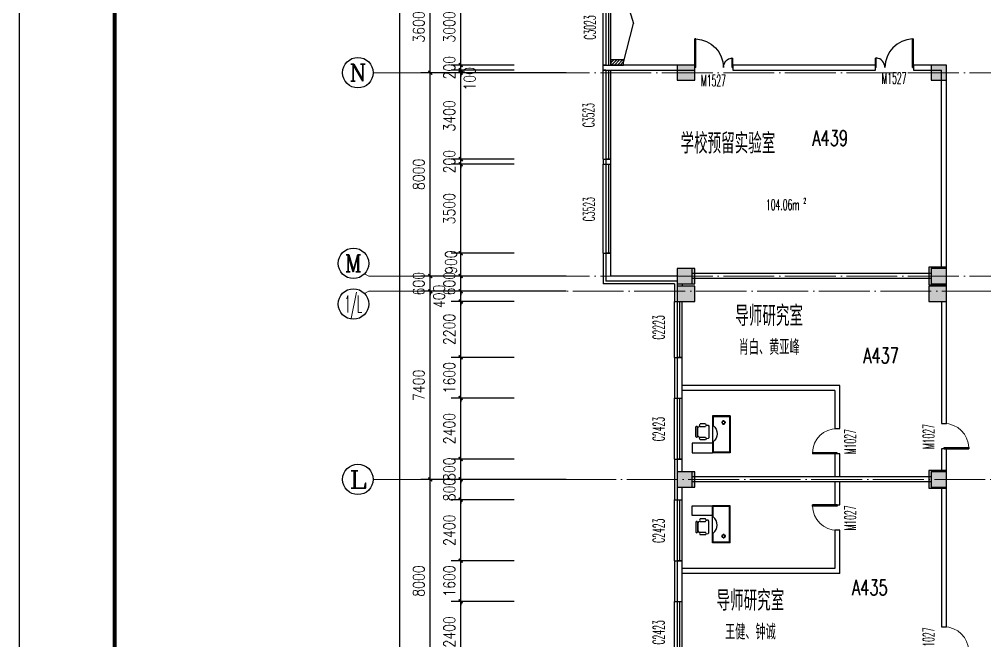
# Model space of a CAD drawing. Extents: x 1417642 to 3570900, y 124798 to 1191112.
# Drawn here: x 1417642 to 1455610, y 328871 to 353318 of the extents above; entities that cross this region are included whole.
import ezdxf
from ezdxf.enums import TextEntityAlignment as Align

# ---------------------------------------------------------------- set-up
doc = ezdxf.new("R2010")
doc.units = 0
doc.header["$LTSCALE"] = 1000
doc.header["$MEASUREMENT"] = 0
doc.linetypes.add('DOTE', pattern=[2.42, 2, -0.2, 0.02, -0.2])
doc.layers.get('0').update_dxf_attribs({"linetype": 'CONTINUOUS'})
doc.layers.get('Defpoints').update_dxf_attribs({"linetype": 'CONTINUOUS'})
for name, color, linetype in [('00家具', 144, 'CONTINUOUS'), ('AXIS', 3, 'CONTINUOUS'), ('AXIS_TEXT', 7, 'CONTINUOUS'), ('colu', 2, 'CONTINUOUS'), ('COLUMN', 9, 'CONTINUOUS'), ('DOTE', 1, 'DOTE'), ('FUR', 2, 'CONTINUOUS'), ('IFF-FURN', 6, 'CONTINUOUS'), ('PUB_DIM', 3, 'CONTINUOUS'), ('PUB_HATCH', 8, 'CONTINUOUS'), ('PUB_TEXT', 40, 'CONTINUOUS'), ('PUB_TITLE', 4, 'CONTINUOUS'), ('SPACE', 7, 'CONTINUOUS'), ('STAIR', 2, 'CONTINUOUS'), ('SURFACE', 6, 'CONTINUOUS'), ('tiaozheng', 20, 'CONTINUOUS'), ('WALL', 4, 'CONTINUOUS'), ('WALL-MOVE', 6, 'CONTINUOUS'), ('WINDOW', 2, 'CONTINUOUS'), ('WINDOW_TEXT', 7, 'CONTINUOUS'), ('填充', 252, 'CONTINUOUS'), ('柱填充', 8, 'CONTINUOUS')]:
    doc.layers.add(name, color=color, linetype=linetype)
doc.styles.add('_TCH_AXIS', font='COMPLEX', dxfattribs={"bigfont": 'GBCBIG'})
doc.styles.add('_TCH_SPACE', font='ROMANS', dxfattribs={"width": 0.7, "height": 5, "bigfont": 'Z'})
doc.styles.add('_TCH_WINDOW', font='ROMANS.shx', dxfattribs={"width": 0.7, "height": 400, "bigfont": 'Z.shx'})
doc.styles.add('DIM_FONT', font='SIMPLEX.shx', dxfattribs={"width": 0.8})
doc.styles.add('Z', font='ROMANS', dxfattribs={"width": 0.7, "bigfont": 'Z'})
doc.dimstyles.new('DIMN150', dxfattribs={"dimscale": 1.5, "dimtxt": 300, "dimasz": 100, "dimexe": 250, "dimexo": 300, "dimgap": 150, "dimtad": 1, "dimdec": 0, "dimzin": 0, "dimdsep": 46, "dimtxsty": 'DIM_FONT', "dimblk": 'ARCHTICK', "dimcen": 0.09, "dimdle": 1.5, "dimclrt": 7, "dimazin": 2, "dimtfac": 1, "dimtdec": 0, "dimtix": 1, "dimtmove": 2, "dimatfit": 3, "dimldrblk": 'ARCHTICK', "dimfxl": 1, "dimtolj": 1, "dimtzin": 0, "dimarcsym": 0})

# ---------------------------------------------------------------- blocks, each defined once
blk = doc.blocks.new('A$C76F941A3')
at = {"layer": '00家具', "color": 2, "linetype": 'ByBlock'}
for p, q in [((0, 1452), (0, 0)), ((0, 1452), (700, 1452)), ((30, 1422), (30, 30)), ((30, 1422), (670, 1422)), ((670, 1422), (670, 1076)), ((700, 1452), (700, 0)), ((979, 1139), (1184, 1139)), ((846, 1057), (846, 595)), ((950, 1088), (918, 1093)), ((1184, 1036), (979, 1036)), ((1197, 1046), (1217, 1043)), ((1275, 669), (1275, 984)), ((1292, 639), (1292, 1028)), ((1360, 639), (1360, 1028)), ((670, 433), (670, 30)), ((700, 383), (1495, 383)), ((950, 565), (918, 559)), ((1184, 616), (979, 616)), ((979, 513), (1184, 513)), ((1197, 606), (1217, 610)), ((1495, 383), (1495, 0)), ((0, 0), (700, 0)), ((30, 30), (670, 30)), ((1495, 0), (700, 0))]:
    blk.add_line(p, q, dxfattribs=at)
for centre, radius, start, end in [((1011, 1088), 60.6, 121.8879, 238.1121), ((1152, 1088), 60.6, 301.8953, 58.1047), ((941, 755), 421, 130.1118, 229.8882), ((905, 1028), 66.3, 78.4473, 153.8516), ((1206, 974), 69.4, 7.9219, 80.4409), ((1326, 1023), 34.7, 8.7722, 171.2278), ((905, 624), 66.3, 206.1484, 281.5527), ((1011, 565), 60.6, 121.8879, 238.1121), ((1152, 565), 60.6, 301.8953, 58.1047), ((1206, 678), 69.4, 279.5599, 352.0778), ((1326, 645), 34.7, 188.7714, 351.2286)]:
    blk.add_arc(centre, radius, start, end, dxfattribs=at)
at = {"layer": 'FUR', "color": 4}
for p, q in [((179, 1192), (236, 1192)), ((265, 1221), (265, 1288)), ((265, 1104), (265, 1163)), ((295, 1192), (353, 1192))]:
    blk.add_line(p, q, dxfattribs=at)
for radius in [66.6, 53.9]:
    blk.add_circle((265, 1192), radius, dxfattribs=at)
blk = doc.blocks.new('896')
at = {"layer": '柱填充'}
h = blk.add_hatch(color=256, dxfattribs=at)
h.paths.add_polyline_path([(1580873, 568265), (1580873, 568965), (1580273, 568965), (1580273, 568265)])
h.paths.add_polyline_path([(1572873, 568265), (1572873, 568965), (1572273, 568965), (1572273, 568265)])
h.paths.add_polyline_path([(1564873, 568265), (1564873, 568965), (1564273, 568965), (1564273, 568265)])
h.paths.add_polyline_path([(1556873, 568265), (1556873, 568965), (1556273, 568965), (1556273, 568265)])
h.paths.add_polyline_path([(1546873, 568265), (1546873, 568965), (1546273, 568965), (1546273, 568265)])
h.paths.add_polyline_path([(1536873, 568265), (1536873, 568965), (1536273, 568965), (1536273, 568265)])
h.paths.add_polyline_path([(1533273, 568265), (1533273, 568965), (1532673, 568965), (1532673, 568265)])
h.paths.add_polyline_path([(1523273, 568365), (1523273, 568965), (1522673, 568965), (1522673, 568365)])
h.paths.add_polyline_path([(1590123, 558965), (1589423, 558965), (1589423, 558365), (1590123, 558365)])
h.paths.add_polyline_path([(1580923, 558365), (1580923, 559065), (1580223, 559065), (1580223, 558365)])
h.paths.add_polyline_path([(1572923, 558365), (1572923, 559065), (1572223, 559065), (1572223, 558365)])
h.paths.add_polyline_path([(1564923, 558365), (1564923, 559065), (1564223, 559065), (1564223, 558365)])
h.paths.add_polyline_path([(1556923, 558365), (1556923, 559065), (1556223, 559065), (1556223, 558365)])
h.paths.add_polyline_path([(1546923, 558365), (1546923, 559065), (1546223, 559065), (1546223, 558365)])
h.paths.add_polyline_path([(1536873, 558365), (1536873, 558965), (1536273, 558965), (1536273, 558365)])
h.paths.add_polyline_path([(1533273, 558365), (1533273, 558965), (1532673, 558965), (1532673, 558365)])
h.paths.add_polyline_path([(1523372, 558965), (1522672, 558965), (1522672, 558365), (1523372, 558365)])
h.paths.add_polyline_path([(1590123, 554765), (1590123, 555365), (1589523, 555365), (1589523, 554765)])
h.paths.add_polyline_path([(1580873, 554765), (1580873, 555365), (1580273, 555365), (1580273, 554765)])
h.paths.add_polyline_path([(1572873, 554765), (1572873, 555365), (1572273, 555365), (1572273, 554765)])
h.paths.add_polyline_path([(1564873, 554765), (1564873, 555365), (1564273, 555365), (1564273, 554765)])
h.paths.add_polyline_path([(1556873, 554765), (1556873, 555365), (1556273, 555365), (1556273, 554765)])
h.paths.add_polyline_path([(1546873, 554765), (1546873, 555365), (1546273, 555365), (1546273, 554765)])
h.paths.add_polyline_path([(1536873, 554765), (1536873, 555365), (1536273, 555365), (1536273, 554765)])
h.paths.add_polyline_path([(1533273, 554765), (1533273, 555365), (1532673, 555365), (1532673, 554765)])
h.paths.add_polyline_path([(1523372, 555365), (1522672, 555365), (1522672, 554765), (1523372, 554765)])
h.paths.add_polyline_path([(1590123, 546765), (1590123, 547365), (1589523, 547365), (1589523, 546765)])
h.paths.add_polyline_path([(1580873, 546765), (1580873, 547365), (1580273, 547365), (1580273, 546765)])
h.paths.add_polyline_path([(1572873, 546765), (1572873, 547365), (1572273, 547365), (1572273, 546765)])
h.paths.add_polyline_path([(1564873, 546765), (1564873, 547365), (1564273, 547365), (1564273, 546765)])
h.paths.add_polyline_path([(1556873, 546765), (1556873, 547365), (1556273, 547365), (1556273, 546765)])
h.paths.add_polyline_path([(1546873, 546715), (1546873, 547415), (1546173, 547415), (1546173, 546715)])
h.paths.add_polyline_path([(1536973, 546715), (1536973, 547415), (1536273, 547415), (1536273, 546715)])
h.paths.add_polyline_path([(1533273, 546715), (1533273, 547415), (1532573, 547415), (1532573, 546715)])
h.paths.add_polyline_path([(1523372, 547365), (1522672, 547365), (1522672, 546765), (1523372, 546765)])
h.paths.add_polyline_path([(1546873, 539365), (1546173, 539365), (1546173, 538765), (1546873, 538765)])
h.paths.add_polyline_path([(1536973, 538715), (1536973, 539415), (1536273, 539415), (1536273, 538715)])
h.paths.add_polyline_path([(1533273, 538715), (1533273, 539415), (1532573, 539415), (1532573, 538715)])
h.paths.add_polyline_path([(1523372, 539365), (1522672, 539365), (1522672, 538765), (1523372, 538765)])
h.paths.add_polyline_path([(1546873, 531365), (1546173, 531365), (1546173, 530765), (1546873, 530765)])
h.paths.add_polyline_path([(1536973, 530715), (1536973, 531415), (1536273, 531415), (1536273, 530715)])
h.paths.add_polyline_path([(1533273, 530715), (1533273, 531415), (1532573, 531415), (1532573, 530715)])
h.paths.add_polyline_path([(1523372, 531365), (1522672, 531365), (1522672, 530765), (1523372, 530765)])
h.paths.add_polyline_path([(1546873, 523365), (1546173, 523365), (1546173, 522765), (1546873, 522765)])
h.paths.add_polyline_path([(1536973, 522715), (1536973, 523415), (1536273, 523415), (1536273, 522715)])
h.paths.add_polyline_path([(1533273, 522715), (1533273, 523415), (1532573, 523415), (1532573, 522715)])
h.paths.add_polyline_path([(1523372, 523365), (1522672, 523365), (1522672, 522765), (1523372, 522765)])
h.paths.add_polyline_path([(1546873, 515365), (1546173, 515365), (1546173, 514765), (1546873, 514765)])
h.paths.add_polyline_path([(1536973, 514715), (1536973, 515415), (1536273, 515415), (1536273, 514715)])
h.paths.add_polyline_path([(1533273, 514715), (1533273, 515415), (1532573, 515415), (1532573, 514715)])
h.paths.add_polyline_path([(1523372, 515365), (1522672, 515365), (1522672, 514765), (1523372, 514765)])
h.paths.add_polyline_path([(1546873, 507365), (1546173, 507365), (1546173, 506765), (1546873, 506765)])
h.paths.add_polyline_path([(1536973, 506715), (1536973, 507415), (1536273, 507415), (1536273, 506715)])
h.paths.add_polyline_path([(1533273, 506715), (1533273, 507415), (1532573, 507415), (1532573, 506715)])
h.paths.add_polyline_path([(1523372, 507365), (1522672, 507365), (1522672, 506765), (1523372, 506765)])
h.paths.add_polyline_path([(1546873, 499365), (1546173, 499365), (1546173, 498765), (1546873, 498765)])
h.paths.add_polyline_path([(1536973, 498715), (1536973, 499415), (1536273, 499415), (1536273, 498715)])
h.paths.add_polyline_path([(1533273, 498715), (1533273, 499415), (1532573, 499415), (1532573, 498715)])
h.paths.add_polyline_path([(1523372, 499365), (1522672, 499365), (1522672, 498765), (1523372, 498765)])
h.paths.add_polyline_path([(1546873, 490765), (1546873, 491365), (1546273, 491365), (1546273, 490765)])
h.paths.add_polyline_path([(1536873, 490765), (1536873, 491365), (1536273, 491365), (1536273, 490765)])
h.paths.add_polyline_path([(1533273, 490765), (1533273, 491365), (1532673, 491365), (1532673, 490765)])
h.paths.add_polyline_path([(1523273, 490765), (1523273, 491365), (1522673, 491365), (1522673, 490765)])
at = {"layer": 'colu'}
for points in [[(1523372, 555365), (1522672, 555365), (1522672, 554765), (1523372, 554765)], [(1533273, 554765), (1533273, 555365), (1532673, 555365), (1532673, 554765)], [(1523372, 547365), (1522672, 547365), (1522672, 546765), (1523372, 546765)], [(1533273, 546715), (1533273, 547415), (1532573, 547415), (1532573, 546715)], [(1523372, 539365), (1522672, 539365), (1522672, 538765), (1523372, 538765)], [(1533273, 538715), (1533273, 539415), (1532573, 539415), (1532573, 538715)]]:
    blk.add_lwpolyline(points, close=True, dxfattribs=at)
blk = doc.blocks.new('_ArchTick')
at = {"color": 0, "linetype": 'ByBlock', "const_width": 0.4}
blk.add_lwpolyline([(-0.5, -0.5), (0.5, 0.5)], dxfattribs=at)
blk = doc.blocks.new('*D1230')
at = {"layer": 'Defpoints', "color": 0}
for p in [(1432604, 364817), (1436111, 364817), (1436111, 266217)]:
    blk.add_point(p, dxfattribs=at)
at = {"layer": 'PUB_DIM', "color": 0, "lineweight": -2}
for p, q in [((1435661, 364817), (1432229, 364817)), ((1432604, 266215), (1432604, 364819)), ((1435661, 266217), (1432229, 266217))]:
    blk.add_line(p, q, dxfattribs=at)
at = {"layer": 'PUB_DIM', "color": 0, "lineweight": -2, "xscale": 150, "yscale": 150, "zscale": 150}
for p, rotation in [((1432604, 364817), 90), ((1432604, 266217), 270)]:
    blk.add_blockref('_ArchTick', p, dxfattribs=dict(at, rotation=rotation))
at = {"layer": 'PUB_DIM', "color": 7, "insert": (1432154, 315517), "char_height": 450, "attachment_point": 5, "rotation": 90, "style": 'DIM_FONT'}
blk.add_mtext('\\A1;98600', dxfattribs=at)
blk = doc.blocks.new('*D1232')
at = {"layer": 'AXIS', "color": 0, "lineweight": -2}
for p, q in [((1439153, 354817), (1433429, 354817)), ((1433804, 351215), (1433804, 354819)), ((1439153, 351217), (1433429, 351217))]:
    blk.add_line(p, q, dxfattribs=at)
at = {"layer": 'Defpoints', "color": 0}
for p in [(1433804, 354817), (1439603, 354817), (1439603, 351217)]:
    blk.add_point(p, dxfattribs=at)
at = {"layer": 'AXIS', "color": 0, "lineweight": -2, "xscale": 150, "yscale": 150, "zscale": 150}
for p, rotation in [((1433804, 354817), 90), ((1433804, 351217), 270)]:
    blk.add_blockref('_ArchTick', p, dxfattribs=dict(at, rotation=rotation))
at = {"layer": 'AXIS', "color": 7, "insert": (1433354, 353017), "char_height": 450, "attachment_point": 5, "rotation": 90, "style": 'DIM_FONT'}
blk.add_mtext('\\A1;3600', dxfattribs=at)
blk = doc.blocks.new('*D1233')
at = {"layer": 'AXIS', "color": 0, "lineweight": -2}
for p, q in [((1439153, 351217), (1433429, 351217)), ((1433804, 343215), (1433804, 351219)), ((1439153, 343217), (1433429, 343217))]:
    blk.add_line(p, q, dxfattribs=at)
at = {"layer": 'Defpoints', "color": 0}
for p in [(1433804, 351217), (1439603, 351217), (1439603, 343217)]:
    blk.add_point(p, dxfattribs=at)
at = {"layer": 'AXIS', "color": 0, "lineweight": -2, "xscale": 150, "yscale": 150, "zscale": 150}
for p, rotation in [((1433804, 351217), 90), ((1433804, 343217), 270)]:
    blk.add_blockref('_ArchTick', p, dxfattribs=dict(at, rotation=rotation))
at = {"layer": 'AXIS', "color": 7, "insert": (1433354, 347217), "char_height": 450, "attachment_point": 5, "rotation": 90, "style": 'DIM_FONT'}
blk.add_mtext('\\A1;8000', dxfattribs=at)
blk = doc.blocks.new('*D1234')
at = {"layer": 'AXIS', "color": 0, "lineweight": -2}
for p, q in [((1433804, 343217), (1433804, 343367)), ((1439153, 343217), (1433429, 343217)), ((1433804, 342617), (1433804, 343217)), ((1439153, 342617), (1433429, 342617)), ((1433804, 342617), (1433804, 342467))]:
    blk.add_line(p, q, dxfattribs=at)
at = {"layer": 'Defpoints', "color": 0}
for p in [(1433804, 343217), (1439603, 343217), (1439603, 342617)]:
    blk.add_point(p, dxfattribs=at)
at = {"layer": 'AXIS', "color": 0, "lineweight": -2, "xscale": 150, "yscale": 150, "zscale": 150}
for p, rotation in [((1433804, 343217), 270), ((1433804, 342617), 90)]:
    blk.add_blockref('_ArchTick', p, dxfattribs=dict(at, rotation=rotation))
at = {"layer": 'AXIS', "color": 7, "insert": (1433354, 342917), "char_height": 450, "attachment_point": 5, "rotation": 90, "style": 'DIM_FONT'}
blk.add_mtext('\\A1;600', dxfattribs=at)
blk = doc.blocks.new('*D1235')
at = {"layer": 'AXIS', "color": 0, "lineweight": -2}
for p, q in [((1439153, 342617), (1433429, 342617)), ((1433804, 335215), (1433804, 342619)), ((1439153, 335217), (1433429, 335217))]:
    blk.add_line(p, q, dxfattribs=at)
at = {"layer": 'Defpoints', "color": 0}
for p in [(1433804, 342617), (1439603, 342617), (1439603, 335217)]:
    blk.add_point(p, dxfattribs=at)
at = {"layer": 'AXIS', "color": 0, "lineweight": -2, "xscale": 150, "yscale": 150, "zscale": 150}
for p, rotation in [((1433804, 342617), 90), ((1433804, 335217), 270)]:
    blk.add_blockref('_ArchTick', p, dxfattribs=dict(at, rotation=rotation))
at = {"layer": 'AXIS', "color": 7, "insert": (1433354, 338917), "char_height": 450, "attachment_point": 5, "rotation": 90, "style": 'DIM_FONT'}
blk.add_mtext('\\A1;7400', dxfattribs=at)
blk = doc.blocks.new('*D1236')
at = {"layer": 'AXIS', "color": 0, "lineweight": -2}
for p, q in [((1439153, 335217), (1433429, 335217)), ((1433804, 327215), (1433804, 335219)), ((1439153, 327217), (1433429, 327217))]:
    blk.add_line(p, q, dxfattribs=at)
at = {"layer": 'Defpoints', "color": 0}
for p in [(1433804, 335217), (1439603, 335217), (1439603, 327217)]:
    blk.add_point(p, dxfattribs=at)
at = {"layer": 'AXIS', "color": 0, "lineweight": -2, "xscale": 150, "yscale": 150, "zscale": 150}
for p, rotation in [((1433804, 335217), 90), ((1433804, 327217), 270)]:
    blk.add_blockref('_ArchTick', p, dxfattribs=dict(at, rotation=rotation))
at = {"layer": 'AXIS', "color": 7, "insert": (1433354, 331217), "char_height": 450, "attachment_point": 5, "rotation": 90, "style": 'DIM_FONT'}
blk.add_mtext('\\A1;8000', dxfattribs=at)
blk = doc.blocks.new('*D1246')
at = {"layer": 'Defpoints', "color": 0}
for p in [(1435004, 343217), (1437553, 343217), (1437553, 342617)]:
    blk.add_point(p, dxfattribs=at)
at = {"layer": 'PUB_DIM', "color": 0, "lineweight": -2}
for p, q in [((1435004, 343217), (1435004, 343367)), ((1437103, 343217), (1434629, 343217)), ((1435004, 342617), (1435004, 343217)), ((1437103, 342617), (1434629, 342617)), ((1435004, 342617), (1435004, 342467))]:
    blk.add_line(p, q, dxfattribs=at)
at = {"layer": 'PUB_DIM', "color": 0, "lineweight": -2, "xscale": 150, "yscale": 150, "zscale": 150}
for p, rotation in [((1435004, 343217), 270), ((1435004, 342617), 90)]:
    blk.add_blockref('_ArchTick', p, dxfattribs=dict(at, rotation=rotation))
at = {"layer": 'PUB_DIM', "color": 7, "insert": (1434554, 342917), "char_height": 450, "attachment_point": 5, "rotation": 90, "style": 'DIM_FONT'}
blk.add_mtext('\\A1;600', dxfattribs=at)
blk = doc.blocks.new('*D1247')
at = {"layer": 'Defpoints', "color": 0}
for p in [(1435004, 342617), (1437553, 342617), (1437553, 342217)]:
    blk.add_point(p, dxfattribs=at)
at = {"layer": 'PUB_DIM', "color": 0, "lineweight": -2}
for p, q in [((1437103, 342617), (1434629, 342617)), ((1435004, 342617), (1435004, 342767)), ((1435004, 342217), (1435004, 342617)), ((1437103, 342217), (1434629, 342217)), ((1435004, 342217), (1435004, 342067))]:
    blk.add_line(p, q, dxfattribs=at)
at = {"layer": 'PUB_DIM', "color": 0, "lineweight": -2, "xscale": 150, "yscale": 150, "zscale": 150}
for p, rotation in [((1435004, 342617), 270), ((1435004, 342217), 90)]:
    blk.add_blockref('_ArchTick', p, dxfattribs=dict(at, rotation=rotation))
at = {"layer": 'PUB_DIM', "color": 7, "insert": (1434153, 342417), "char_height": 450, "attachment_point": 5, "rotation": 90, "style": 'DIM_FONT'}
blk.add_mtext('\\A1;400', dxfattribs=at)
blk = doc.blocks.new('*D1248')
at = {"layer": 'Defpoints', "color": 0}
for p in [(1435004, 342217), (1437553, 342217), (1437553, 340017)]:
    blk.add_point(p, dxfattribs=at)
at = {"layer": 'PUB_DIM', "color": 0, "lineweight": -2}
for p, q in [((1437103, 342217), (1434629, 342217)), ((1435004, 340015), (1435004, 342219)), ((1437103, 340017), (1434629, 340017))]:
    blk.add_line(p, q, dxfattribs=at)
at = {"layer": 'PUB_DIM', "color": 0, "lineweight": -2, "xscale": 150, "yscale": 150, "zscale": 150}
for p, rotation in [((1435004, 342217), 90), ((1435004, 340017), 270)]:
    blk.add_blockref('_ArchTick', p, dxfattribs=dict(at, rotation=rotation))
at = {"layer": 'PUB_DIM', "color": 7, "insert": (1434554, 341117), "char_height": 450, "attachment_point": 5, "rotation": 90, "style": 'DIM_FONT'}
blk.add_mtext('\\A1;2200', dxfattribs=at)
blk = doc.blocks.new('*D1249')
at = {"layer": 'Defpoints', "color": 0}
for p in [(1435004, 340017), (1437553, 340017), (1437553, 338417)]:
    blk.add_point(p, dxfattribs=at)
at = {"layer": 'PUB_DIM', "color": 0, "lineweight": -2}
for p, q in [((1437103, 340017), (1434629, 340017)), ((1435004, 340017), (1435004, 340167)), ((1435004, 338417), (1435004, 340017)), ((1437103, 338417), (1434629, 338417)), ((1435004, 338417), (1435004, 338267))]:
    blk.add_line(p, q, dxfattribs=at)
at = {"layer": 'PUB_DIM', "color": 0, "lineweight": -2, "xscale": 150, "yscale": 150, "zscale": 150}
for p, rotation in [((1435004, 340017), 270), ((1435004, 338417), 90)]:
    blk.add_blockref('_ArchTick', p, dxfattribs=dict(at, rotation=rotation))
at = {"layer": 'PUB_DIM', "color": 7, "insert": (1434554, 339217), "char_height": 450, "attachment_point": 5, "rotation": 90, "style": 'DIM_FONT'}
blk.add_mtext('\\A1;1600', dxfattribs=at)
blk = doc.blocks.new('*D1250')
at = {"layer": 'Defpoints', "color": 0}
for p in [(1435004, 338417), (1437553, 338417), (1437553, 336017)]:
    blk.add_point(p, dxfattribs=at)
at = {"layer": 'PUB_DIM', "color": 0, "lineweight": -2}
for p, q in [((1437103, 338417), (1434629, 338417)), ((1435004, 336015), (1435004, 338419)), ((1437103, 336017), (1434629, 336017))]:
    blk.add_line(p, q, dxfattribs=at)
at = {"layer": 'PUB_DIM', "color": 0, "lineweight": -2, "xscale": 150, "yscale": 150, "zscale": 150}
for p, rotation in [((1435004, 338417), 90), ((1435004, 336017), 270)]:
    blk.add_blockref('_ArchTick', p, dxfattribs=dict(at, rotation=rotation))
at = {"layer": 'PUB_DIM', "color": 7, "insert": (1434554, 337217), "char_height": 450, "attachment_point": 5, "rotation": 90, "style": 'DIM_FONT'}
blk.add_mtext('\\A1;2400', dxfattribs=at)
blk = doc.blocks.new('*D1251')
at = {"layer": 'Defpoints', "color": 0}
for p in [(1435004, 336017), (1437553, 336017), (1437553, 335217)]:
    blk.add_point(p, dxfattribs=at)
at = {"layer": 'PUB_DIM', "color": 0, "lineweight": -2}
for p, q in [((1437103, 336017), (1434629, 336017)), ((1435004, 336017), (1435004, 336167)), ((1435004, 335217), (1435004, 336017)), ((1437103, 335217), (1434629, 335217)), ((1435004, 335217), (1435004, 335067))]:
    blk.add_line(p, q, dxfattribs=at)
at = {"layer": 'PUB_DIM', "color": 0, "lineweight": -2, "xscale": 150, "yscale": 150, "zscale": 150}
for p, rotation in [((1435004, 336017), 270), ((1435004, 335217), 90)]:
    blk.add_blockref('_ArchTick', p, dxfattribs=dict(at, rotation=rotation))
at = {"layer": 'PUB_DIM', "color": 7, "insert": (1434554, 335617), "char_height": 450, "attachment_point": 5, "rotation": 90, "style": 'DIM_FONT'}
blk.add_mtext('\\A1;800', dxfattribs=at)
blk = doc.blocks.new('*D1252')
at = {"layer": 'Defpoints', "color": 0}
for p in [(1435004, 335217), (1437553, 335217), (1437553, 334417)]:
    blk.add_point(p, dxfattribs=at)
at = {"layer": 'PUB_DIM', "color": 0, "lineweight": -2}
for p, q in [((1435004, 335217), (1435004, 335367)), ((1437103, 335217), (1434629, 335217)), ((1435004, 334417), (1435004, 335217)), ((1437103, 334417), (1434629, 334417)), ((1435004, 334417), (1435004, 334267))]:
    blk.add_line(p, q, dxfattribs=at)
at = {"layer": 'PUB_DIM', "color": 0, "lineweight": -2, "xscale": 150, "yscale": 150, "zscale": 150}
for p, rotation in [((1435004, 335217), 270), ((1435004, 334417), 90)]:
    blk.add_blockref('_ArchTick', p, dxfattribs=dict(at, rotation=rotation))
at = {"layer": 'PUB_DIM', "color": 7, "insert": (1434554, 334817), "char_height": 450, "attachment_point": 5, "rotation": 90, "style": 'DIM_FONT'}
blk.add_mtext('\\A1;800', dxfattribs=at)
blk = doc.blocks.new('*D1253')
at = {"layer": 'Defpoints', "color": 0}
for p in [(1435004, 334417), (1437553, 334417), (1437553, 332017)]:
    blk.add_point(p, dxfattribs=at)
at = {"layer": 'PUB_DIM', "color": 0, "lineweight": -2}
for p, q in [((1437103, 334417), (1434629, 334417)), ((1435004, 332015), (1435004, 334419)), ((1437103, 332017), (1434629, 332017))]:
    blk.add_line(p, q, dxfattribs=at)
at = {"layer": 'PUB_DIM', "color": 0, "lineweight": -2, "xscale": 150, "yscale": 150, "zscale": 150}
for p, rotation in [((1435004, 334417), 90), ((1435004, 332017), 270)]:
    blk.add_blockref('_ArchTick', p, dxfattribs=dict(at, rotation=rotation))
at = {"layer": 'PUB_DIM', "color": 7, "insert": (1434554, 333217), "char_height": 450, "attachment_point": 5, "rotation": 90, "style": 'DIM_FONT'}
blk.add_mtext('\\A1;2400', dxfattribs=at)
blk = doc.blocks.new('*D1254')
at = {"layer": 'Defpoints', "color": 0}
for p in [(1435004, 332017), (1437553, 332017), (1437553, 330417)]:
    blk.add_point(p, dxfattribs=at)
at = {"layer": 'PUB_DIM', "color": 0, "lineweight": -2}
for p, q in [((1437103, 332017), (1434629, 332017)), ((1435004, 332017), (1435004, 332167)), ((1435004, 330417), (1435004, 332017)), ((1437103, 330417), (1434629, 330417)), ((1435004, 330417), (1435004, 330267))]:
    blk.add_line(p, q, dxfattribs=at)
at = {"layer": 'PUB_DIM', "color": 0, "lineweight": -2, "xscale": 150, "yscale": 150, "zscale": 150}
for p, rotation in [((1435004, 332017), 270), ((1435004, 330417), 90)]:
    blk.add_blockref('_ArchTick', p, dxfattribs=dict(at, rotation=rotation))
at = {"layer": 'PUB_DIM', "color": 7, "insert": (1434554, 331217), "char_height": 450, "attachment_point": 5, "rotation": 90, "style": 'DIM_FONT'}
blk.add_mtext('\\A1;1600', dxfattribs=at)
blk = doc.blocks.new('*D1255')
at = {"layer": 'Defpoints', "color": 0}
for p in [(1435004, 330417), (1437553, 330417), (1437553, 328017)]:
    blk.add_point(p, dxfattribs=at)
at = {"layer": 'PUB_DIM', "color": 0, "lineweight": -2}
for p, q in [((1437103, 330417), (1434629, 330417)), ((1435004, 328015), (1435004, 330419)), ((1437103, 328017), (1434629, 328017))]:
    blk.add_line(p, q, dxfattribs=at)
at = {"layer": 'PUB_DIM', "color": 0, "lineweight": -2, "xscale": 150, "yscale": 150, "zscale": 150}
for p, rotation in [((1435004, 330417), 90), ((1435004, 328017), 270)]:
    blk.add_blockref('_ArchTick', p, dxfattribs=dict(at, rotation=rotation))
at = {"layer": 'PUB_DIM', "color": 7, "insert": (1434554, 329217), "char_height": 450, "attachment_point": 5, "rotation": 90, "style": 'DIM_FONT'}
blk.add_mtext('\\A1;2400', dxfattribs=at)
blk = doc.blocks.new('*D1414')
at = {"layer": 'Defpoints', "color": 0}
for p in [(1435004, 354517), (1437553, 354517), (1437553, 351517)]:
    blk.add_point(p, dxfattribs=at)
at = {"layer": 'PUB_DIM', "color": 0, "lineweight": -2}
for p, q in [((1437103, 354517), (1434629, 354517)), ((1435004, 351515), (1435004, 354519)), ((1437103, 351517), (1434629, 351517))]:
    blk.add_line(p, q, dxfattribs=at)
at = {"layer": 'PUB_DIM', "color": 0, "lineweight": -2, "xscale": 150, "yscale": 150, "zscale": 150}
for p, rotation in [((1435004, 354517), 90), ((1435004, 351517), 270)]:
    blk.add_blockref('_ArchTick', p, dxfattribs=dict(at, rotation=rotation))
at = {"layer": 'PUB_DIM', "color": 7, "insert": (1434554, 353017), "char_height": 450, "attachment_point": 5, "rotation": 90, "style": 'DIM_FONT'}
blk.add_mtext('\\A1;3000', dxfattribs=at)
blk = doc.blocks.new('*D1415')
at = {"layer": 'Defpoints', "color": 0}
for p in [(1435004, 351517), (1437553, 351517), (1437553, 351317)]:
    blk.add_point(p, dxfattribs=at)
at = {"layer": 'PUB_DIM', "color": 0, "lineweight": -2}
for p, q in [((1435004, 351517), (1435004, 351667)), ((1437103, 351517), (1434629, 351517)), ((1437103, 351317), (1434629, 351317)), ((1435004, 351317), (1435004, 351517)), ((1435004, 351317), (1435004, 351167))]:
    blk.add_line(p, q, dxfattribs=at)
at = {"layer": 'PUB_DIM', "color": 0, "lineweight": -2, "xscale": 150, "yscale": 150, "zscale": 150}
for p, rotation in [((1435004, 351517), 270), ((1435004, 351317), 90)]:
    blk.add_blockref('_ArchTick', p, dxfattribs=dict(at, rotation=rotation))
at = {"layer": 'PUB_DIM', "color": 7, "insert": (1434554, 351417), "char_height": 450, "attachment_point": 5, "rotation": 90, "style": 'DIM_FONT'}
blk.add_mtext('\\A1;200', dxfattribs=at)
blk = doc.blocks.new('*D1416')
at = {"layer": 'Defpoints', "color": 0}
for p in [(1435004, 351317), (1437553, 351317), (1437553, 351217)]:
    blk.add_point(p, dxfattribs=at)
at = {"layer": 'PUB_DIM', "color": 0, "lineweight": -2}
for p, q in [((1437103, 351317), (1434629, 351317)), ((1437103, 351217), (1434629, 351217)), ((1435004, 351317), (1435004, 351467)), ((1435004, 351217), (1435004, 351317)), ((1435004, 351217), (1435004, 351067))]:
    blk.add_line(p, q, dxfattribs=at)
at = {"layer": 'PUB_DIM', "color": 0, "lineweight": -2, "xscale": 150, "yscale": 150, "zscale": 150}
for p, rotation in [((1435004, 351317), 270), ((1435004, 351217), 90)]:
    blk.add_blockref('_ArchTick', p, dxfattribs=dict(at, rotation=rotation))
at = {"layer": 'PUB_DIM', "color": 7, "insert": (1435356, 350977), "char_height": 450, "attachment_point": 5, "rotation": 90, "style": 'DIM_FONT'}
blk.add_mtext('\\A1;100', dxfattribs=at)
blk = doc.blocks.new('*D1417')
at = {"layer": 'Defpoints', "color": 0}
for p in [(1435004, 351217), (1437553, 351217), (1437553, 347817)]:
    blk.add_point(p, dxfattribs=at)
at = {"layer": 'PUB_DIM', "color": 0, "lineweight": -2}
for p, q in [((1437103, 351217), (1434629, 351217)), ((1435004, 347815), (1435004, 351219)), ((1437103, 347817), (1434629, 347817))]:
    blk.add_line(p, q, dxfattribs=at)
at = {"layer": 'PUB_DIM', "color": 0, "lineweight": -2, "xscale": 150, "yscale": 150, "zscale": 150}
for p, rotation in [((1435004, 351217), 90), ((1435004, 347817), 270)]:
    blk.add_blockref('_ArchTick', p, dxfattribs=dict(at, rotation=rotation))
at = {"layer": 'PUB_DIM', "color": 7, "insert": (1434554, 349517), "char_height": 450, "attachment_point": 5, "rotation": 90, "style": 'DIM_FONT'}
blk.add_mtext('\\A1;3400', dxfattribs=at)
blk = doc.blocks.new('*D1418')
at = {"layer": 'Defpoints', "color": 0}
for p in [(1435004, 347817), (1437553, 347817), (1437553, 347617)]:
    blk.add_point(p, dxfattribs=at)
at = {"layer": 'PUB_DIM', "color": 0, "lineweight": -2}
for p, q in [((1437103, 347817), (1434629, 347817)), ((1435004, 347817), (1435004, 347967)), ((1435004, 347617), (1435004, 347817)), ((1437103, 347617), (1434629, 347617)), ((1435004, 347617), (1435004, 347467))]:
    blk.add_line(p, q, dxfattribs=at)
at = {"layer": 'PUB_DIM', "color": 0, "lineweight": -2, "xscale": 150, "yscale": 150, "zscale": 150}
for p, rotation in [((1435004, 347817), 270), ((1435004, 347617), 90)]:
    blk.add_blockref('_ArchTick', p, dxfattribs=dict(at, rotation=rotation))
at = {"layer": 'PUB_DIM', "color": 7, "insert": (1434554, 347717), "char_height": 450, "attachment_point": 5, "rotation": 90, "style": 'DIM_FONT'}
blk.add_mtext('\\A1;200', dxfattribs=at)
blk = doc.blocks.new('*D1419')
at = {"layer": 'Defpoints', "color": 0}
for p in [(1435004, 347617), (1437553, 347617), (1437553, 344117)]:
    blk.add_point(p, dxfattribs=at)
at = {"layer": 'PUB_DIM', "color": 0, "lineweight": -2}
for p, q in [((1437103, 347617), (1434629, 347617)), ((1435004, 344115), (1435004, 347619)), ((1437103, 344117), (1434629, 344117))]:
    blk.add_line(p, q, dxfattribs=at)
at = {"layer": 'PUB_DIM', "color": 0, "lineweight": -2, "xscale": 150, "yscale": 150, "zscale": 150}
for p, rotation in [((1435004, 347617), 90), ((1435004, 344117), 270)]:
    blk.add_blockref('_ArchTick', p, dxfattribs=dict(at, rotation=rotation))
at = {"layer": 'PUB_DIM', "color": 7, "insert": (1434554, 345867), "char_height": 450, "attachment_point": 5, "rotation": 90, "style": 'DIM_FONT'}
blk.add_mtext('\\A1;3500', dxfattribs=at)
blk = doc.blocks.new('*D1420')
at = {"layer": 'Defpoints', "color": 0}
for p in [(1435004, 344117), (1437553, 344117), (1437553, 343217)]:
    blk.add_point(p, dxfattribs=at)
at = {"layer": 'PUB_DIM', "color": 0, "lineweight": -2}
for p, q in [((1437103, 344117), (1434629, 344117)), ((1435004, 343215), (1435004, 344119)), ((1437103, 343217), (1434629, 343217))]:
    blk.add_line(p, q, dxfattribs=at)
at = {"layer": 'PUB_DIM', "color": 0, "lineweight": -2, "xscale": 150, "yscale": 150, "zscale": 150}
for p, rotation in [((1435004, 344117), 90), ((1435004, 343217), 270)]:
    blk.add_blockref('_ArchTick', p, dxfattribs=dict(at, rotation=rotation))
at = {"layer": 'PUB_DIM', "color": 7, "insert": (1434620, 343763), "char_height": 450, "attachment_point": 5, "rotation": 90, "style": 'DIM_FONT'}
blk.add_mtext('\\A1;900', dxfattribs=at)
blk = doc.blocks.new('_FZH')
blk.add_lwpolyline([(-0.5, -0.5), (0.5, -0.5), (0.5, 0.5), (-0.5, 0.5)], close=True)
at = {"layer": 'PUB_HATCH'}
blk.add_solid([(-0.5, -0.5), (0.5, -0.5), (-0.5, 0.5), (0.5, 0.5)], dxfattribs=at)
blk = doc.blocks.new('$TCHSYS$WIN2D')
for p, q in [((-0.5, 0.5), (0.5, 0.5)), ((-0.5, 0.5), (-0.5, -0.5)), ((0.5, 0.5), (0.5, -0.5)), ((0.5, 0.167), (-0.5, 0.167)), ((0.5, -0.167), (-0.5, -0.167)), ((-0.5, -0.5), (0.5, -0.5))]:
    blk.add_line(p, q)
blk = doc.blocks.new('$DorLib2D$00000001')
for p, q in [((0.45, 0.975), (0.5, 0.975)), ((0.45, 0), (0.45, 0.975)), ((0.5, 0), (0.5, 0.975)), ((0.5, 0), (0.45, 0))]:
    blk.add_line(p, q)
at = {"lineweight": 13}
blk.add_arc((0.475, 0), 0.975, 91.4693, 180, dxfattribs=at)
blk = doc.blocks.new('$DorLib2D$00000225')
at = {"color": 0}
for p, q in [((0.475, -0.001), (0.475, 0.752)), ((0.475, 0.752), (0.5, 0.752)), ((0.5, -0.001), (0.5, 0.752)), ((-0.5, 0), (-0.5, 0.252)), ((-0.475, 0.252), (-0.5, 0.252)), ((-0.475, 0), (-0.475, 0.252)), ((-0.475, 0), (-0.5, 0)), ((0.475, -0.001), (0.5, -0.001))]:
    blk.add_line(p, q, dxfattribs=at)
for centre, radius, start, end in [((0.505, -0.002), 0.755, 92.2493, 179.7238), ((-0.501, 0.003), 0.251, 359.7899, 84.0974)]:
    blk.add_arc(centre, radius, start, end, dxfattribs=at)

msp = doc.modelspace()

# ---------------------------------------------------------------- hatches: boundary and pattern name
at = {"layer": 'STAIR'}
h = msp.add_hatch(dxfattribs=at)
h.set_pattern_fill('ANSI31', color=256, scale=50)
h.set_pattern_definition([(45, (-840.14, -128924.74), (-56.1266008, 56.1266008), [])])
h.paths.add_polyline_path([(1440910.3, 351717), (1440910.3, 351517), (1441410.3, 351517), (1441410.3, 351717)])

# ---------------------------------------------------------------- linework, layer by layer
at = {"layer": 'AXIS', "lineweight": 0}
for p, q in [((1437407.4, 351217), (1431559, 351217)), ((1431382.4, 343217, 0), (1431215.2, 343301.4, 0)), ((1437407.4, 343217), (1431382.4, 343217, 0)), ((1431382.4, 342617, 0), (1431215.2, 342532.5, 0)), ((1437407.4, 342617), (1431382.4, 342617, 0)), ((1437407.4, 335217), (1431559, 335217))]:
    msp.add_line(p, q, dxfattribs=at)
at = {"layer": 'AXIS'}
for centre in [(1430959, 351217), (1430782.4, 343717), (1430782.4, 342117), (1430959, 335217)]:
    msp.add_circle(centre, 600, dxfattribs=at)
at = {"layer": 'DOTE', "lineweight": 0}
for points in [[(1597373.8, 351217), (1432083.9, 351217)], [(1597373.8, 343217), (1432083.9, 343217)], [(1597373.8, 343217), (1432083.9, 343217)], [(1468027.8, 342617), (1432083.9, 342617)], [(1501610.3, 335217), (1432083.9, 335217)]]:
    msp.add_lwpolyline(points, dxfattribs=at)
at = {"layer": 'PUB_TITLE'}
msp.add_lwpolyline([(1417642.3, 252448.4), (1618342.3, 252448.4), (1618342.3, 378598.4), (1417642.3, 378598.4)], close=True, dxfattribs=at)
at = {"layer": 'PUB_TITLE', "const_width": 150}
msp.add_lwpolyline([(1421392.3, 253948.4), (1616842.3, 253948.4), (1616842.3, 377098.4), (1421392.3, 377098.4)], close=True, dxfattribs=at)
at = {"layer": 'STAIR'}
for p in [(1441410.3, 354417), (1441410.3, 351617)]:
    msp.add_line(p, (1441804, 353147), dxfattribs=at)
msp.add_lwpolyline([(1440910.3, 351717), (1440910.3, 351517), (1441410.3, 351517), (1441410.3, 351717), (1440910.3, 351717)], dxfattribs=at)
at = {"layer": 'SURFACE'}
for p, q in [((1440610.3, 347817), (1440710.3, 347817)), ((1440610.3, 347817), (1440610.3, 347617)), ((1440610.3, 347617), (1440710.3, 347617)), ((1440610.3, 344117), (1440710.3, 344117)), ((1440610.3, 344117), (1440610.3, 342917)), ((1443410.3, 342917), (1440610.3, 342917)), ((1443410.3, 342917), (1443410.3, 342517)), ((1443410.3, 342517), (1443410.3, 342217)), ((1443410.3, 342217), (1443510.3, 342217)), ((1443410.3, 340017), (1443510.3, 340017)), ((1443410.3, 340017), (1443410.3, 338817)), ((1443410.3, 338817), (1443410.3, 338417)), ((1443410.3, 338417), (1443510.3, 338417)), ((1443410.3, 336017), (1443510.3, 336017)), ((1443410.3, 336017), (1443410.3, 335217)), ((1443410.3, 335217), (1443410.3, 334417)), ((1443410.3, 334417), (1443510.3, 334417)), ((1443410.3, 332017), (1443510.3, 332017)), ((1443410.3, 332017), (1443410.3, 331617)), ((1443410.3, 331617), (1443410.3, 330417)), ((1443410.3, 330417), (1443510.3, 330417))]:
    msp.add_line(p, q, dxfattribs=at)
at = {"layer": 'WALL'}
for p, q in [((1440710.3, 351517), (1440610.3, 351517)), ((1440610.3, 351317), (1440610.3, 351517)), ((1440710.3, 351317), (1440610.3, 351317)), ((1440710.3, 351517), (1440910.3, 351517)), ((1440710.3, 351317), (1440910.3, 351317)), ((1444210.3, 351517), (1440910.3, 351517)), ((1440910.3, 351317), (1444210.3, 351317)), ((1444210.3, 351317), (1444210.3, 351517)), ((1451310.3, 351517), (1445710.3, 351517)), ((1445710.3, 351517), (1445710.3, 351317)), ((1445710.3, 351317), (1451310.3, 351317)), ((1451310.3, 351317), (1451310.3, 351517)), ((1454110.3, 351517), (1452810.3, 351517)), ((1452810.3, 351517), (1452810.3, 351317)), ((1452810.3, 351317), (1453910.3, 351317)), ((1453910.3, 343517), (1453910.3, 351317)), ((1454110.3, 343517), (1454110.3, 351517)), ((1440710.3, 347817), (1440710.3, 347617)), ((1440910.3, 347817), (1440710.3, 347817)), ((1440910.3, 347617), (1440910.3, 347817)), ((1440710.3, 347617), (1440910.3, 347617)), ((1440910.3, 344117), (1440710.3, 344117)), ((1440710.3, 344117), (1440710.3, 343017)), ((1440910.3, 343217), (1440910.3, 344117)), ((1453510.3, 343317), (1444110.3, 343317)), ((1443510.3, 343017), (1440710.3, 343017)), ((1443510.3, 343217), (1440910.3, 343217)), ((1443510.3, 342917), (1443510.3, 342817)), ((1443710.3, 342917), (1443710.3, 342817)), ((1453510.3, 343117), (1444110.3, 343117)), ((1453910.3, 342817), (1453910.3, 342917)), ((1454110.3, 342817), (1454110.3, 342917)), ((1453910.3, 342217), (1453910.3, 337417)), ((1454110.3, 337417), (1454110.3, 342217)), ((1443710.3, 340017), (1443510.3, 340017)), ((1443510.3, 340017), (1443510.3, 338817)), ((1443710.3, 338817), (1443710.3, 340017)), ((1443510.3, 338817), (1443510.3, 338417)), ((1443710.3, 338417), (1443710.3, 338817)), ((1443510.3, 338417), (1443710.3, 338417)), ((1453910.3, 337417), (1454110.3, 337417)), ((1454110.3, 336417), (1453910.3, 336417)), ((1453910.3, 336417), (1453910.3, 335517)), ((1454110.3, 335517), (1454110.3, 336417)), ((1443710.3, 336017), (1443510.3, 336017)), ((1443510.3, 336017), (1443510.3, 335517)), ((1443710.3, 335517), (1443710.3, 336017)), ((1449810.3, 335317), (1444110.3, 335317)), ((1453510.3, 335317), (1449810.3, 335317)), ((1443510.3, 334917), (1443510.3, 334417)), ((1443710.3, 334417), (1443710.3, 334917)), ((1449810.3, 335117), (1444110.3, 335117)), ((1453510.3, 335117), (1449810.3, 335117)), ((1453910.3, 334917), (1453910.3, 329417)), ((1454110.3, 329417), (1454110.3, 334917)), ((1443510.3, 334417), (1443710.3, 334417)), ((1443710.3, 332017), (1443510.3, 332017)), ((1443510.3, 332017), (1443510.3, 331617)), ((1443710.3, 331617), (1443710.3, 332017)), ((1443510.3, 331617), (1443510.3, 330417)), ((1443710.3, 330417), (1443710.3, 331617)), ((1443510.3, 330417), (1443710.3, 330417)), ((1453910.3, 329417), (1454110.3, 329417))]:
    msp.add_line(p, q, dxfattribs=at)
at = {"layer": 'WALL-MOVE'}
for p, q in [((1449910.3, 338917), (1443710.3, 338917)), ((1449710.3, 338717), (1443710.3, 338717)), ((1449710.3, 338717), (1449710.3, 337217)), ((1449910.3, 337217), (1449910.3, 338917)), ((1449710.3, 337217), (1449910.3, 337217)), ((1449910.3, 336217), (1449710.3, 336217)), ((1449710.3, 336217), (1449710.3, 335317)), ((1449910.3, 335317), (1449910.3, 336217)), ((1449710.3, 335117), (1449710.3, 334217)), ((1449910.3, 334217), (1449910.3, 335117)), ((1449710.3, 334217), (1449910.3, 334217)), ((1449910.3, 333217), (1449710.3, 333217)), ((1449710.3, 333217), (1449710.3, 331717)), ((1449910.3, 331517), (1449910.3, 333217)), ((1449710.3, 331717), (1443710.3, 331717)), ((1449910.3, 331517), (1443710.3, 331517))]:
    msp.add_line(p, q, dxfattribs=at)

# ---------------------------------------------------------------- block references
at = {"layer": 'COLUMN', "lineweight": 0, "xscale": 600, "yscale": 600, "zscale": 600}
for p in [(1443810.3, 343217), (1453810.3, 343217), (1443810.3, 335217), (1453810.3, 335217)]:
    msp.add_blockref('_FZH', p, dxfattribs=at)
at = {"layer": 'COLUMN', "xscale": 700, "yscale": 600, "zscale": 600}
for p in [(1443860.3, 342517, 0), (1453760.3, 342517, 0)]:
    msp.add_blockref('_FZH', p, dxfattribs=at)
at = {"layer": 'IFF-FURN', "xscale": -1}
msp.add_blockref('A$C76F941A3', (1445605.7, 336259.6), dxfattribs=at)
at = {"layer": 'IFF-FURN', "rotation": 180}
msp.add_blockref('A$C76F941A3', (1445605.7, 334174.4), dxfattribs=at)
at = {"layer": 'tiaozheng'}
msp.add_blockref('896', (-79162.5, -203848.2), dxfattribs=at)
at = {"layer": 'WINDOW', "color": 2}
ref = msp.add_blockref('$TCHSYS$WIN2D', (1440760.3, 353017), dxfattribs=dict(at, xscale=-3000, yscale=-300, zscale=-3000, rotation=270))
ref.add_attrib('A', 'C3023', (1440306.8, 352518.2), dxfattribs={"layer": 'WINDOW_TEXT', "color": 2, "height": 446.25, "rotation": 90, "style": '_TCH_WINDOW', "width": 0.494118})
at = {"layer": 'WINDOW', "lineweight": 0}
ref = msp.add_blockref('$DorLib2D$00000225', (1444960.3, 351417), dxfattribs=dict(at, xscale=1500, yscale=-1500, zscale=1500, rotation=180.0000000000457))
ref.add_attrib('A', 'M1527', (1444451, 350681.4), dxfattribs={"layer": 'WINDOW_TEXT', "lineweight": 0, "height": 446.25, "style": '_TCH_WINDOW', "width": 0.494118})
ref = msp.add_blockref('$DorLib2D$00000225', (1452060.3, 351417), dxfattribs=dict(at, xscale=-1500, yscale=-1500, zscale=-1500, rotation=180.0000000000457))
ref.add_attrib('A', 'M1527', (1451551, 350781.4), dxfattribs={"layer": 'WINDOW_TEXT', "lineweight": 0, "height": 446.25, "style": '_TCH_WINDOW', "width": 0.494118})
at = {"layer": 'WINDOW', "color": 2}
ref = msp.add_blockref('$TCHSYS$WIN2D', (1440760.3, 349567), dxfattribs=dict(at, xscale=-3500, yscale=-300, zscale=-3500, rotation=270))
ref.add_attrib('A', 'C3523', (1440256.9, 349068.2), dxfattribs={"layer": 'WINDOW_TEXT', "color": 2, "height": 446.25, "rotation": 90, "style": '_TCH_WINDOW', "width": 0.494118})
ref = msp.add_blockref('$TCHSYS$WIN2D', (1440760.3, 345867), dxfattribs=dict(at, xscale=-3500, yscale=-300, zscale=-3500, rotation=270))
ref.add_attrib('A', 'C3523', (1440269.7, 345368.2), dxfattribs={"layer": 'WINDOW_TEXT', "color": 2, "height": 446.25, "rotation": 90, "style": '_TCH_WINDOW', "width": 0.494118})
ref = msp.add_blockref('$TCHSYS$WIN2D', (1443560.3, 341117), dxfattribs=dict(at, xscale=-2200, yscale=-300, zscale=-2200, rotation=270))
ref.add_attrib('A', 'C2223', (1443011.2, 340718.2), dxfattribs={"layer": 'WINDOW_TEXT', "color": 2, "height": 446.25, "rotation": 90, "style": '_TCH_WINDOW', "width": 0.494118})
ref = msp.add_blockref('$TCHSYS$WIN2D', (1443560.3, 337217), dxfattribs=dict(at, xscale=-2400, yscale=-300, zscale=-2400, rotation=270))
ref.add_attrib('A', 'C2423', (1443011.2, 336718.2), dxfattribs={"layer": 'WINDOW_TEXT', "color": 2, "height": 446.25, "rotation": 90, "style": '_TCH_WINDOW', "width": 0.494118})
at = {"layer": 'WINDOW', "lineweight": 0}
ref = msp.add_blockref('$DorLib2D$00000001', (1449810.3, 336717), dxfattribs=dict(at, xscale=-1000, yscale=1000, zscale=-1000, rotation=90))
ref.add_attrib('A', 'M1027', (1450545.9, 336207.7), dxfattribs={"layer": 'WINDOW_TEXT', "lineweight": 0, "height": 446.25, "rotation": 90, "style": '_TCH_WINDOW', "width": 0.494118})
ref = msp.add_blockref('$DorLib2D$00000001', (1454010.3, 336917), dxfattribs=dict(at, xscale=-1000, yscale=-1000, zscale=-1000, rotation=90))
ref.add_attrib('A', 'M1027', (1453625, 336407.7), dxfattribs={"layer": 'WINDOW_TEXT', "lineweight": 0, "height": 446.25, "rotation": 90, "style": '_TCH_WINDOW', "width": 0.494118})
at = {"layer": 'WINDOW', "color": 2}
ref = msp.add_blockref('$TCHSYS$WIN2D', (1443560.3, 333217), dxfattribs=dict(at, xscale=-2400, yscale=-300, zscale=-2400, rotation=270))
ref.add_attrib('A', 'C2423', (1443011.2, 332718.2), dxfattribs={"layer": 'WINDOW_TEXT', "color": 2, "height": 446.25, "rotation": 90, "style": '_TCH_WINDOW', "width": 0.494118})
at = {"layer": 'WINDOW', "lineweight": 0}
ref = msp.add_blockref('$DorLib2D$00000001', (1449810.3, 333717), dxfattribs=dict(at, xscale=-1000, yscale=-1000, zscale=-1000, rotation=270))
ref.add_attrib('A', 'M1027', (1450545.9, 333207.7), dxfattribs={"layer": 'WINDOW_TEXT', "lineweight": 0, "height": 446.25, "rotation": 90, "style": '_TCH_WINDOW', "width": 0.494118})
at = {"layer": 'WINDOW', "color": 2}
ref = msp.add_blockref('$TCHSYS$WIN2D', (1443560.3, 329217), dxfattribs=dict(at, xscale=-2400, yscale=-300, zscale=-2400, rotation=270.0000000000031))
ref.add_attrib('A', 'C2423', (1443011.2, 328718.2), dxfattribs={"layer": 'WINDOW_TEXT', "color": 2, "height": 446.25, "rotation": 90, "style": '_TCH_WINDOW', "width": 0.494118})
at = {"layer": 'WINDOW', "lineweight": 0}
ref = msp.add_blockref('$DorLib2D$00000001', (1454010.3, 328917), dxfattribs=dict(at, xscale=-1000, yscale=-1000, zscale=-1000, rotation=90.00000000000165))
ref.add_attrib('A', 'M1027', (1453625, 328407.7), dxfattribs={"layer": 'WINDOW_TEXT', "lineweight": 0, "height": 446.25, "rotation": 90, "style": '_TCH_WINDOW', "width": 0.494118})

# ---------------------------------------------------------------- texts
at = {"layer": 'AXIS_TEXT', "style": '_TCH_AXIS'}
for s, height, width, p, p2 in [('N', 678.8, 1.105263, (1430619.5, 350877.6), (1431298.4, 350877.6)), ('1/L', 678.82, 0.403846, (1430443, 341777.6), (1431121.8, 341777.6)), ('L', 678.8, 1.4, (1430619.5, 334877.6), (1431298.4, 334877.6))]:
    msp.add_text(s, height=height, dxfattribs=dict(at, width=width)).set_placement(p, p2, align=Align.FIT)
msp.add_text('M', height=678.8, dxfattribs=at).set_placement((1430443, 343377.6), (1431121.8, 343377.6), align=Align.FIT)
at = {"layer": 'PUB_TEXT', "color": 1, "lineweight": 60, "style": 'Z', "width": 0.7}
for s, p in [('A439', (1448831.1, 348345.1)), ('A437', (1450834.5, 339790.6)), ('A435', (1450393, 330660.8))]:
    msp.add_text(s, height=600, dxfattribs=at).set_placement(p)
at = {"layer": 'SPACE', "style": '_TCH_SPACE', "width": 0.525}
for s, height, p in [('2', 210, (1448476, 346077.3)), ('104.06m', 420, (1447006, 345814.8))]:
    msp.add_text(s, height=height, dxfattribs=at).set_placement(p)
at = {"layer": '填充', "char_height": 800, "style": '_TCH_WINDOW'}
for s, insert, width, attachment_point in [('{\\C1;学校预留实验室}', (1443649.3, 348834.9), 4212.858, 1), ('{\\C2;导师研究室\\P\\H0.75x;肖白、黄亚峰}', (1447132.8, 342050.4), 3557.557, 2), ('{\\C2;导师研究室\\P\\H0.75x;王健、钟诚}', (1446396.6, 330850.8), 3557.557, 2)]:
    msp.add_mtext(s, dxfattribs=dict(at, insert=insert, width=width, attachment_point=attachment_point))

# ---------------------------------------------------------------- dimensions: what is measured, and where the dimension line sits
at = {"layer": 'AXIS'}
for p1, p2, picture, middle in [((1439602.8, 351217), (1439602.8, 354817), '*D1232', (1433353.9, 353017)), ((1439602.8, 343217), (1439602.8, 351217), '*D1233', (1433353.9, 347217)), ((1439602.8, 342617), (1439602.8, 343217), '*D1234', (1433353.9, 342917)), ((1439602.8, 335217), (1439602.8, 342617), '*D1235', (1433353.9, 338917)), ((1439602.8, 327217), (1439602.8, 335217), '*D1236', (1433353.9, 331217))]:
    dim = msp.add_aligned_dim(p1=p1, p2=p2, distance=5799, dimstyle='DIMN150', dxfattribs=at)
    dim.commit()
    dim.dimension.update_dxf_attribs({"geometry": picture, "text_midpoint": middle})
at = {"layer": 'PUB_DIM'}
for p1, p2, distance, picture, middle in [((1436111.2, 266217), (1436111.2, 364817), 3507.3, '*D1230', (1432153.9, 315517)), ((1437552.9, 351517), (1437552.9, 354517), 2549, '*D1414', (1434553.9, 353017)), ((1437552.9, 351317), (1437552.9, 351517), 2549, '*D1415', (1434553.9, 351417)), ((1437552.9, 347817), (1437552.9, 351217), 2549, '*D1417', (1434553.9, 349517)), ((1437552.9, 347617), (1437552.9, 347817), 2549, '*D1418', (1434553.9, 347717)), ((1437552.9, 344117), (1437552.9, 347617), 2549, '*D1419', (1434553.9, 345867)), ((1437552.9, 342617), (1437552.9, 343217), 2549, '*D1246', (1434553.9, 342917)), ((1437552.9, 340017), (1437552.9, 342217), 2549, '*D1248', (1434553.9, 341117)), ((1437552.9, 338417), (1437552.9, 340017), 2549, '*D1249', (1434553.9, 339217)), ((1437552.9, 336017), (1437552.9, 338417), 2549, '*D1250', (1434553.9, 337217)), ((1437552.9, 335217), (1437552.9, 336017), 2549, '*D1251', (1434553.9, 335617)), ((1437552.9, 334417), (1437552.9, 335217), 2549, '*D1252', (1434553.9, 334817)), ((1437552.9, 332017), (1437552.9, 334417), 2549, '*D1253', (1434553.9, 333217)), ((1437552.9, 330417), (1437552.9, 332017), 2549, '*D1254', (1434553.9, 331217)), ((1437552.9, 328017), (1437552.9, 330417), 2549, '*D1255', (1434553.9, 329217))]:
    dim = msp.add_aligned_dim(p1=p1, p2=p2, distance=distance, dimstyle='DIMN150', dxfattribs=at)
    dim.commit()
    dim.dimension.update_dxf_attribs({"geometry": picture, "text_midpoint": middle})
for base, p1, p2, picture, middle in [((1435003.9, 351317), (1437552.9, 351217), (1437552.9, 351317), '*D1416', (1435355.7, 350977.1)), ((1435003.9, 344117), (1437552.9, 343217), (1437552.9, 344117), '*D1420', (1434620, 343763.1)), ((1435003.9, 342617), (1437552.9, 342217), (1437552.9, 342617), '*D1247', (1434152.6, 342417))]:
    dim = msp.add_linear_dim(base=base, p1=p1, p2=p2, angle=90, dimstyle='DIMN150', dxfattribs=at)
    dim.commit()
    dim.dimension.update_dxf_attribs({"geometry": picture, "text_midpoint": middle, "dimtype": 129})

doc.saveas('drawing.dxf')
